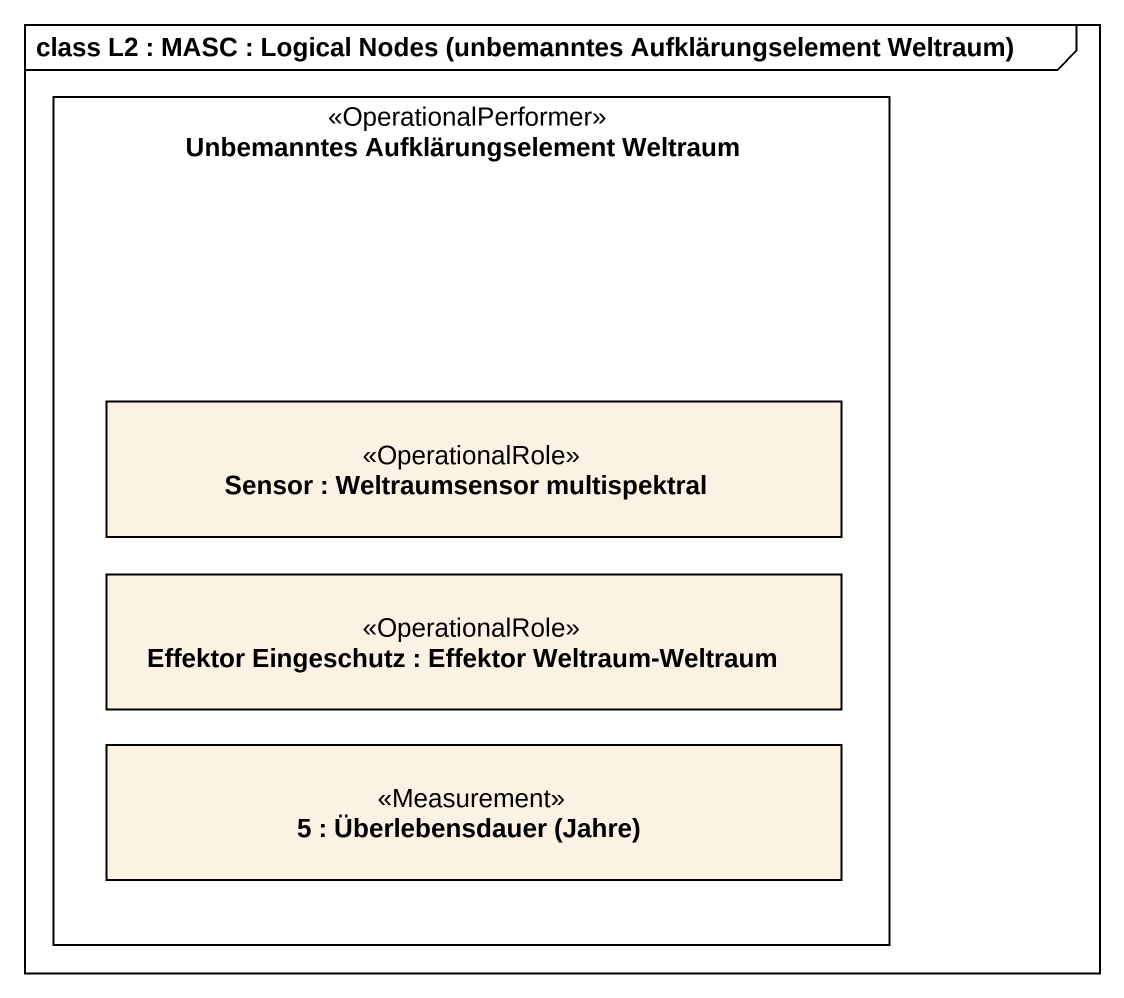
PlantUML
@startuml
mainframe class L2 : MASC : Logical Nodes (unbemanntes Aufklärungselement Weltraum)
rectangle "Unbemanntes Aufklärungselement Weltraum" as Unbemanntes <<OperationalPerformer>> {
  rectangle "Sensor : Weltraumsensor multispektral" as Sensor <<OperationalRole>>
  rectangle "Effektor Eingeschutz : Effektor Weltraum-Weltraum" as Effektor_Eingeschutz <<OperationalRole>>
  rectangle "5 : Überlebensdauer (Jahre)" as p5 <<Measurement>>
}
@enduml
